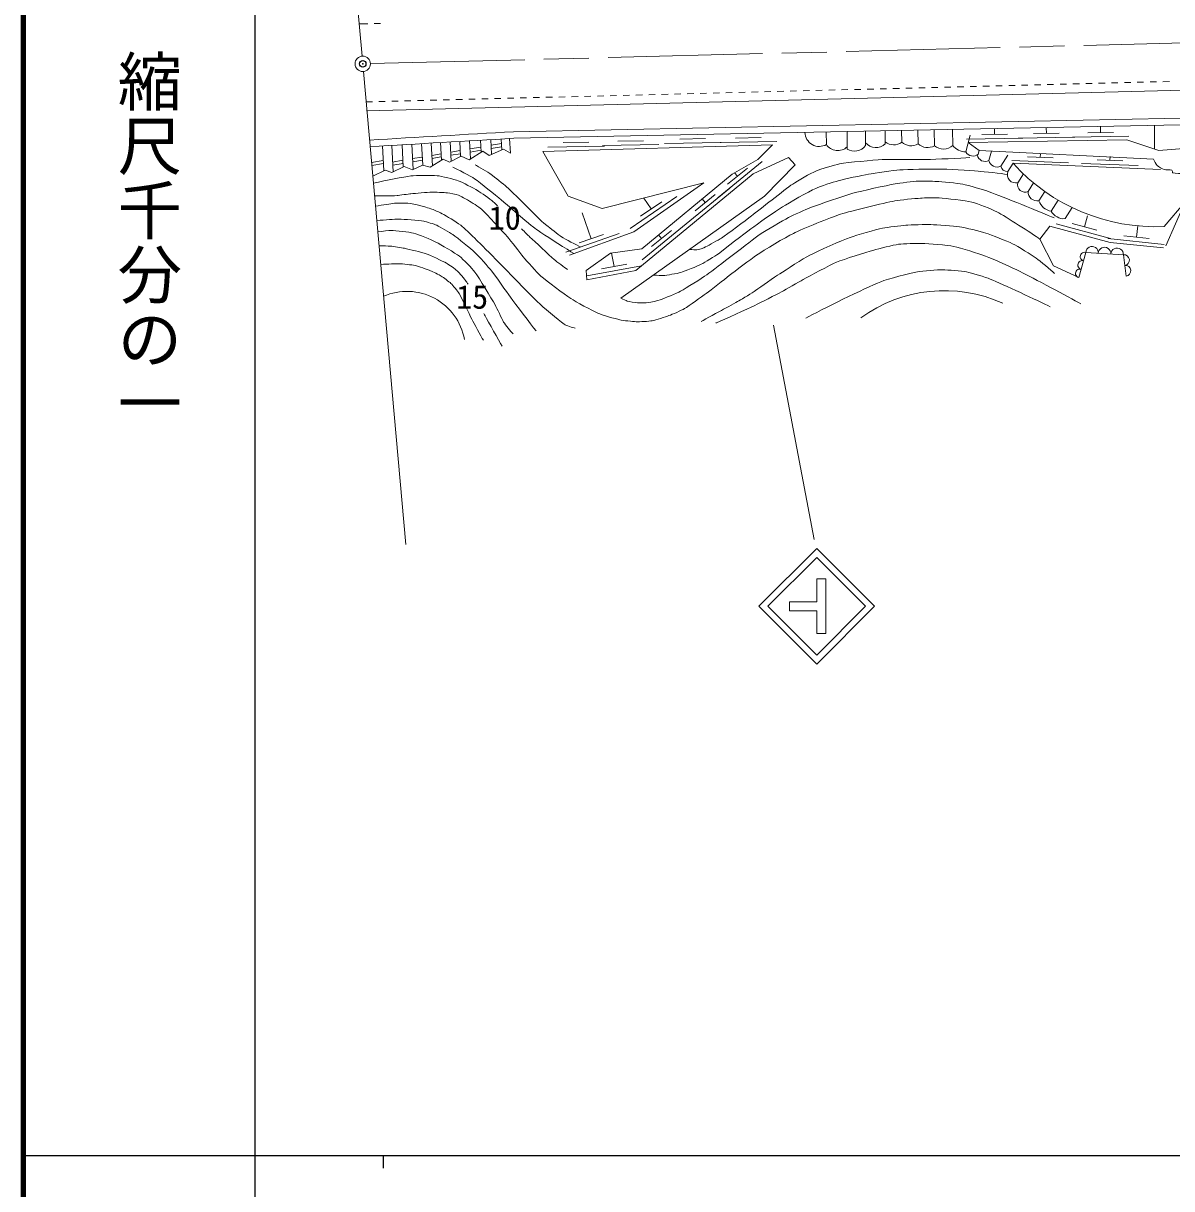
# Model space of a CAD drawing. Units: millimetres, scale not verified. Extents: x 40000 to 680000, y 20000 to 380000.
# Drawn here: x 40000 to 129314, y 202409 to 293018 of the extents above; entities that cross this region are included whole.
import ezdxf
from ezdxf.enums import TextEntityAlignment as Align

# ---------------------------------------------------------------- set-up
doc = ezdxf.new("R2010")
doc.units = ezdxf.units.MM
doc.header["$LTSCALE"] = 1000
doc.header["$PDMODE"] = 32
doc.header["$PDSIZE"] = 500
doc.linetypes.add('CHAIN', pattern=[18.5, 12, -1.5, 3.5, -1.5])
for name, color, linetype, lineweight in [('M-BGD', 7, 'Continuous', 13), ('M-BMK', 2, 'CHAIN', 13), ('M-TTL', 2, 'Continuous', 140), ('M-TTL-BAND', 7, 'Continuous', 25), ('M-WORK', 1, 'Continuous', 13)]:
    doc.layers.add(name, color=color, linetype=linetype, lineweight=lineweight)
doc.layers.add('M-OTRS', color=6, linetype='Continuous')
doc.styles.add('@ＭＳ ゴシック', font='')
doc.styles.add('ＭＳ ゴシック', font='')
doc.styles.get('@ＭＳ ゴシック').set_extended_font_data('@MS Gothic')
doc.styles.get('ＭＳ ゴシック').set_extended_font_data('MS Gothic')

msp = doc.modelspace()

# ---------------------------------------------------------------- linework, layer by layer
at = {"layer": 'M-BGD'}
msp.add_circle((66399, 289869), 600, dxfattribs=at)
at = {"layer": 'M-BMK'}
msp.add_line((66999, 289885), (165604, 292386), dxfattribs=at)
at = {"layer": 'M-OTRS'}
msp.add_point((66399, 289869), dxfattribs=at)
at = {"layer": 'M-TTL'}
msp.add_line((40000, 380000), (40000, 20000), dxfattribs=at)
at = {"layer": 'M-TTL-BAND'}
for p, q in [((58000, 370000), (58000, 20000)), ((40000, 205000), (579000, 205000)), ((68000, 205000), (68000, 204000))]:
    msp.add_line(p, q, dxfattribs=at)
at = {"layer": 'M-WORK'}
for p, q in [((63849, 318424), (66346, 290467)), ((66122, 292969), (66791, 292986)), ((67290, 292999), (67790, 293012)), ((66453, 289272), (69738, 252489)), ((66681, 286215), (148712, 288296)), ((114636, 288125), (115136, 288138)), ((115636, 288150), (116136, 288163)), ((116635, 288176), (117135, 288188)), ((117635, 288201), (118135, 288214)), ((118635, 288226), (119135, 288239)), ((119634, 288252), (120134, 288265)), ((120634, 288277), (121134, 288290)), ((121634, 288303), (122134, 288315)), ((122633, 288328), (123133, 288341)), ((123633, 288353), (124133, 288366)), ((124633, 288379), (125133, 288391)), ((125633, 288404), (126132, 288417)), ((126632, 288429), (127132, 288442)), ((127632, 288455), (128132, 288467)), ((128632, 288480), (129131, 288493)), ((79647, 287238), (80147, 287250)), ((80647, 287263), (81147, 287276)), ((81647, 287288), (82147, 287301)), ((82646, 287314), (83146, 287326)), ((83646, 287339), (84146, 287352)), ((84646, 287364), (85146, 287377)), ((85645, 287390), (86145, 287402)), ((86645, 287415), (87145, 287428)), ((87645, 287440), (88145, 287453)), ((88644, 287466), (89144, 287478)), ((89644, 287491), (90144, 287504)), ((90644, 287516), (91144, 287529)), ((91643, 287542), (92143, 287555)), ((92643, 287567), (93143, 287580)), ((93643, 287593), (94143, 287605)), ((94643, 287618), (95142, 287631)), ((95642, 287643), (96142, 287656)), ((96642, 287669), (97142, 287681)), ((97642, 287694), (98141, 287707)), ((98641, 287719), (99141, 287732)), ((99641, 287745), (100141, 287757)), ((100641, 287770), (101140, 287783)), ((101640, 287795), (102140, 287808)), ((102640, 287821), (103140, 287833)), ((103640, 287846), (104139, 287859)), ((104639, 287871), (105139, 287884)), ((105639, 287897), (106139, 287910)), ((106639, 287922), (107138, 287935)), ((107638, 287948), (108138, 287960)), ((108638, 287973), (109138, 287986)), ((109638, 287998), (110138, 288011)), ((110637, 288024), (111137, 288036)), ((111637, 288049), (112137, 288062)), ((112637, 288074), (113137, 288087)), ((113636, 288100), (114136, 288112)), ((66664, 286908), (67151, 286921)), ((67651, 286933), (68151, 286946)), ((68651, 286959), (69151, 286971)), ((69651, 286984), (70150, 286997)), ((70650, 287009), (71150, 287022)), ((71650, 287035), (72150, 287047)), ((72650, 287060), (73149, 287073)), ((73649, 287085), (74149, 287098)), ((74649, 287111), (75149, 287123)), ((75649, 287136), (76148, 287149)), ((76648, 287161), (77148, 287174)), ((77648, 287187), (78148, 287200)), ((78648, 287212), (79147, 287225)), ((158298, 286220), (78117, 284588)), ((145544, 285447), (78158, 284076)), ((102461, 283595), (102441, 284570)), ((104067, 284603), (104067, 283237)), ((105507, 284632), (105507, 283505)), ((107042, 283645), (107021, 284663)), ((108317, 283778), (108298, 284689)), ((109592, 283658), (109570, 284715)), ((110863, 283500), (110838, 284741)), ((112283, 283527), (112258, 284770)), ((115531, 284836), (115539, 284390)), ((119561, 284918), (119569, 284456)), ((124785, 284541), (122785, 284506)), ((123777, 285004), (123785, 284523)), ((127989, 285090), (127989, 283237)), ((70325, 281658), (70214, 283617)), ((71068, 281982), (70973, 283662)), ((71813, 281929), (71713, 283705)), ((72520, 282373), (72443, 283748)), ((73284, 282299), (73200, 283792)), ((74012, 282654), (73946, 283835)), ((74778, 282483), (74700, 283879)), ((75612, 283002), (75560, 283928)), ((76421, 282833), (76357, 283974)), ((77187, 283672), (76382, 283535)), ((77214, 283187), (77167, 284020)), ((83989, 283780), (81989, 283745)), ((88231, 283893), (86232, 283858)), ((94266, 283748), (89867, 283671)), ((93061, 284057), (91061, 284022)), ((98600, 283824), (94201, 283747)), ((97394, 284133), (95395, 284098)), ((113638, 284331), (113309, 283016)), ((117744, 284099), (113345, 284022)), ((116538, 284408), (114539, 284373)), ((121774, 284164), (117375, 284088)), ((120569, 284473), (118569, 284438)), ((125991, 284232), (121591, 284155)), ((68034, 281545), (67925, 283480)), ((68765, 281478), (68649, 283524)), ((69554, 281844), (69457, 283572)), ((72492, 282872), (71767, 282749)), ((73986, 283127), (73245, 283000)), ((73999, 282880), (73258, 282753)), ((75590, 283400), (74735, 283254)), ((75604, 283153), (74749, 283007)), ((77201, 283425), (76396, 283288)), ((85194, 283471), (80795, 283394)), ((89437, 283584), (85038, 283507)), ((114266, 282839), (114352, 283128)), ((115309, 283080), (115101, 282345)), ((116022, 281909), (116564, 282769)), ((119097, 282591), (119109, 282891)), ((67988, 282354), (67092, 282202)), ((68002, 282107), (67106, 281955)), ((69525, 282367), (68722, 282230)), ((69539, 282120), (68736, 281983)), ((71032, 282623), (70278, 282495)), ((71046, 282376), (70291, 282248)), ((72506, 282625), (71781, 282502)), ((97454, 282272), (94049, 279485)), ((116574, 281493), (116977, 282133)), ((121282, 282173), (116885, 282349)), ((116977, 282133), (128445, 281662)), ((120096, 282551), (118098, 282631)), ((126698, 281950), (122301, 282127)), ((125512, 282328), (123514, 282409)), ((124513, 282368), (124525, 282669)), ((96316, 281767), (94769, 280501)), ((95542, 281134), (95322, 281403)), ((117358, 280624), (117786, 281303)), ((94948, 280212), (91543, 277425)), ((118153, 279947), (118571, 280609)), ((90837, 279553), (87202, 277073)), ((89660, 279149), (88008, 278022)), ((88834, 278586), (88255, 279434)), ((93811, 279708), (92263, 278441)), ((93037, 279074), (92799, 279365)), ((118993, 279225), (119445, 279941)), ((119938, 278411), (120481, 279271)), ((84169, 276268), (83465, 278279)), ((121023, 277830), (121566, 278691)), ((91541, 277425), (88136, 274638)), ((124567, 276294), (120317, 277433)), ((123493, 276923), (121561, 277441)), ((122527, 277182), (122757, 278041)), ((126577, 276386), (126670, 277270)), ((86354, 276684), (82201, 275230)), ((85113, 276599), (83225, 275938)), ((90403, 276920), (88856, 275653)), ((89630, 276286), (89405, 276561)), ((127571, 276282), (125582, 276491)), ((128730, 275828), (124355, 276288)), ((85944, 274101), (85753, 275151)), ((88084, 274154), (83838, 273383)), ((86928, 274280), (84960, 273922)), ((101504, 252888), (98358, 269550))]:
    msp.add_line(p, q, dxfattribs=at)
for points in [[(113495, 283761), (125836, 283957), (128326, 283124), (140225, 284083), (142883, 285393)], [(67178, 281145), (68131, 281590), (68651, 281425), (69619, 281873), (70280, 281637), (71035, 281991), (71649, 281826), (72664, 282464), (73136, 282227), (74057, 282676), (74671, 282416), (75734, 283077), (76229, 282747), (77339, 283243), (77882, 282912), (77817, 284056)], [(113495, 283761), (114352, 283128), (127904, 282454)], [(82481, 274987), (87472, 276805), (92926, 280606), (85026, 278623), (82381, 279582), (80398, 283052), (98280, 283581), (97124, 282424), (95140, 281300), (88100, 275483), (85663, 275138), (83774, 273792), (83822, 273061), (87646, 273792), (96760, 281324), (99522, 282575), (100042, 282009), (97657, 279577), (86484, 271642)], [(128735, 277222), (130364, 279134), (128857, 275711)], [(122083, 273250), (120123, 274161), (119061, 276239), (119840, 277254), (124538, 275979), (128689, 275556)], [(125766, 273368), (125554, 275020), (122626, 275209), (122083, 273250)]]:
    msp.add_lwpolyline(points, dxfattribs=at)
for points in [[(97205, 247694), (101705, 252194), (106205, 247694), (101705, 243194)], [(97912, 247694), (101705, 251487), (105498, 247694), (101705, 243901)], [(99584, 247340), (101705, 247340), (101705, 245573), (102412, 245573), (102412, 249815), (101705, 249815), (101705, 248047), (99584, 248047)]]:
    msp.add_lwpolyline(points, close=True, dxfattribs=at)
for centre, radius, start, end in [((233022, -2467354), 2756298, 93.22175, 93.45471), ((101902, 284551), 1108, 180.78138, 300.33957), ((233064, -2467866), 2756298, 93.22175, 93.45461), ((106317, 284410), 1054, 219.74304, 313.45889), ((107686, 284622), 1054, 232.09155, 306.73356), ((109032, 284551), 1054, 227.24086, 302.07262), ((110331, 284410), 1054, 225.47572, 300.32363), ((103342, 284174), 1054, 213.28462, 313.45889), ((104637, 284175), 1098, 238.69358, 322.38219), ((111558, 284292), 1054, 228.69172, 313.45889), ((113338, 284358), 1343, 218.24729, 268.76997), ((113864, 283340), 643, 210.35022, 308.77833), ((114810, 282920), 644, 192.39292, 296.86931), ((115730, 282483), 644, 192.39292, 296.86931), ((116533, 282014), 522, 191.60899, 274.52868), ((128052, 292116), 14910, 222.03539, 272.62688), ((117194, 281264), 661, 159.73645, 284.37105), ((117902, 280457), 569, 162.90903, 296.18706), ((118855, 279914), 703, 177.36119, 281.38392), ((120123, 279580), 1184, 197.41724, 261.0066), ((120930, 278961), 1135, 209.01399, 274.68516), ((123114, 275178), 489, 356.30861, 176.30861), ((124090, 275115), 489, 356.30861, 176.30861), ((125066, 275052), 489, 356.30861, 176.30861), ((122354, 274229), 339, 74.5115, 254.5115), ((122536, 274883), 339, 74.5115, 254.5115), ((125607, 274607), 417, 277.32641, 97.32641), ((122173, 273576), 339, 74.5115, 254.5115), ((125713, 273781), 417, 277.32641, 97.32641), ((69842, 267651), 4526, 9.89288, 113.82747), ((111624, 261214), 11018, 65.5751, 126.04987)]:
    msp.add_arc(centre, radius, start, end, dxfattribs=at)
for points, knots in [([(73404, 281829), (73761, 281685), (74782, 281141), (75101, 280925), (75536, 280631), (76753, 279627), (77158, 279293), (77635, 278901), (79031, 277686), (79509, 277296), (79667, 277168), (80166, 276818), (80335, 276706), (80828, 276381), (82318, 275423), (82819, 275110)], [0, 0, 0, 0, 1, 1, 1, 2, 2, 2, 3, 3, 3, 4, 4, 4, 5, 5, 5, 5]), ([(75140, 282023), (75400, 281888), (76149, 281432), (76388, 281264), (76640, 281087), (77357, 280508), (77586, 280303), (77904, 280018), (78817, 279119), (79120, 278819), (79343, 278599), (79990, 277921), (80217, 277706), (80311, 277617), (80620, 277381), (80722, 277301), (80948, 277124), (81612, 276578), (81852, 276424), (82136, 276242), (83026, 275763), (83334, 275626)], [0, 0, 0, 0, 1, 1, 1, 2, 2, 2, 3, 3, 3, 4, 4, 4, 5, 5, 5, 6, 6, 6, 7, 7, 7, 7]), ([(113621, 282587), (112949, 282537), (110929, 282438), (110255, 282422), (109561, 282406), (107477, 282456), (106784, 282422), (106122, 282390), (104140, 282202), (103487, 282088), (103108, 282023), (102001, 281683), (101648, 281532), (101269, 281369), (100183, 280759), (99844, 280523), (99178, 280060), (97280, 278534), (96633, 278044), (96170, 277694), (94777, 276646), (94296, 276321), (94063, 276163), (93321, 275758), (93068, 275636), (92935, 275572), (92517, 275404), (92370, 275397), (92261, 275391), (92046, 275410), (91829, 275438)], [0, 0, 0, 0, 1, 1, 1, 2, 2, 2, 3, 3, 3, 4, 4, 4, 5, 5, 5, 6, 6, 6, 7, 7, 7, 8, 8, 8, 9, 9, 9, 10, 10, 10, 10]), ([(127904, 282454), (127930, 282346), (128097, 282050), (128176, 281971), (128266, 281882), (128598, 281680), (128719, 281641), (128836, 281603), (129217, 281637), (129332, 281594), (129374, 281578), (129360, 281394), (129403, 281381), (129571, 281333), (130102, 281351), (130273, 281321), (130339, 281309), (130509, 281191), (130575, 281176), (130629, 281164), (130797, 281177), (130852, 281188), (130910, 281201), (131074, 281275), (131129, 281297), (131175, 281315), (131309, 281385), (131358, 281393), (131460, 281410), (131775, 281393), (131876, 281417), (131957, 281437), (132185, 281556), (132249, 281610), (132306, 281658), (132397, 281883), (132466, 281911), (132564, 281951), (132892, 281892), (132996, 281911), (133076, 281926), (133306, 282027), (133369, 282080), (133412, 282116), (133495, 282238), (133538, 282322)], [0, 0, 0, 0, 1, 1, 1, 2, 2, 2, 3, 3, 3, 4, 4, 4, 5, 5, 5, 6, 6, 6, 7, 7, 7, 8, 8, 8, 9, 9, 9, 10, 10, 10, 11, 11, 11, 12, 12, 12, 13, 13, 13, 14, 14, 14, 15, 15, 15, 15]), ([(76882, 278832), (76750, 278957), (76635, 279062), (76545, 279142), (76319, 279342), (75575, 279861), (75317, 280016), (75031, 280187), (74143, 280656), (73829, 280771), (73510, 280889), (72515, 281138), (72177, 281172), (71773, 281214), (70549, 281204), (70146, 281149), (69585, 281073), (68231, 280810), (67228, 280593)], [0, 0, 0, 0, 1, 1, 1, 2, 2, 2, 3, 3, 3, 4, 4, 4, 5, 5, 5, 6, 6, 6, 6]), ([(116533, 281264), (116079, 281332), (114711, 281488), (114254, 281524), (113636, 281573), (111780, 281679), (111161, 281689), (110561, 281698), (108760, 281662), (108162, 281618), (107673, 281582), (106214, 281373), (105730, 281288), (105254, 281203), (103836, 280894), (103369, 280768), (103015, 280673), (101964, 280342), (101632, 280187), (101093, 279937), (99539, 279061), (99035, 278747), (98528, 278432), (97066, 277396), (96584, 277043), (96070, 276668), (94576, 275477), (94058, 275107), (93801, 274924), (92995, 274422), (92712, 274281), (92407, 274129), (91457, 273740), (91130, 273644), (90864, 273565), (90038, 273420), (89761, 273407), (89615, 273401), (89313, 273419), (89023, 273446)], [0, 0, 0, 0, 1, 1, 1, 2, 2, 2, 3, 3, 3, 4, 4, 4, 5, 5, 5, 6, 6, 6, 7, 7, 7, 8, 8, 8, 9, 9, 9, 10, 10, 10, 11, 11, 11, 12, 12, 12, 13, 13, 13, 13]), ([(120170, 277888), (119171, 278323), (116139, 279542), (115117, 279918), (114716, 280066), (113483, 280427), (113063, 280509), (112658, 280588), (111421, 280693), (111009, 280721), (110731, 280740), (109894, 280761), (109616, 280745), (109251, 280723), (108158, 280599), (107798, 280532), (107137, 280410), (105164, 279982), (104516, 279800), (103849, 279613), (101883, 278935), (101235, 278691), (100881, 278557), (99845, 278089), (99511, 277912), (99060, 277673), (97734, 276905), (97315, 276613), (96460, 276016), (94000, 274078), (93151, 273473), (92760, 273195), (91542, 272426), (91120, 272198), (90815, 272034), (89854, 271637), (89528, 271520), (89352, 271457), (88803, 271326), (88617, 271301), (88447, 271278), (87929, 271272), (87757, 271284), (87597, 271295), (87117, 271367), (86965, 271419), (86867, 271453), (86667, 271547), (86484, 271642)], [0, 0, 0, 0, 1, 1, 1, 2, 2, 2, 3, 3, 3, 4, 4, 4, 5, 5, 5, 6, 6, 6, 7, 7, 7, 8, 8, 8, 9, 9, 9, 10, 10, 10, 11, 11, 11, 12, 12, 12, 13, 13, 13, 14, 14, 14, 15, 15, 15, 16, 16, 16, 16]), ([(119061, 276239), (118422, 276707), (116412, 277982), (115717, 278361), (115352, 278559), (114185, 279018), (113781, 279116), (113281, 279237), (111744, 279407), (111231, 279447), (110939, 279469), (110059, 279443), (109767, 279423), (109369, 279396), (108175, 279289), (107784, 279211), (106931, 279039), (104387, 278437), (103558, 278172), (102804, 277931), (100601, 277035), (99890, 276688), (99293, 276397), (97589, 275354), (97033, 274988), (96591, 274697), (95331, 273727), (94909, 273407), (94547, 273132), (93480, 272283), (93114, 272014), (92781, 271768), (91770, 271044), (91414, 270833), (91187, 270698), (90457, 270383), (90210, 270290), (89956, 270194), (89179, 269938), (88912, 269889), (88665, 269843), (87911, 269810), (87660, 269818), (87404, 269826), (86639, 269910), (86389, 269966), (86039, 270045), (85001, 270346), (84672, 270489), (84234, 270679), (82971, 271361), (82571, 271622), (82085, 271939), (80693, 272987), (80257, 273369), (79953, 273636), (79150, 274550), (78888, 274857), (78628, 275160), (77911, 276120), (77648, 276420), (77259, 276862), (76060, 278162), (75629, 278564), (75450, 278731), (74824, 279121), (74614, 279248), (74464, 279339), (74000, 279590), (73835, 279650), (73671, 279709), (73158, 279819), (72985, 279839), (72741, 279866), (72003, 279892), (71757, 279886), (71435, 279878), (70472, 279799), (70152, 279768), (69934, 279747), (69284, 279644), (69066, 279626), (68887, 279611), (68348, 279601), (68169, 279602), (67984, 279604), (67669, 279608), (67315, 279614)], [0, 0, 0, 0, 1, 1, 1, 2, 2, 2, 3, 3, 3, 4, 4, 4, 5, 5, 5, 6, 6, 6, 7, 7, 7, 8, 8, 8, 9, 9, 9, 10, 10, 10, 11, 11, 11, 12, 12, 12, 13, 13, 13, 14, 14, 14, 15, 15, 15, 16, 16, 16, 17, 17, 17, 18, 18, 18, 19, 19, 19, 20, 20, 20, 21, 21, 21, 22, 22, 22, 23, 23, 23, 24, 24, 24, 25, 25, 25, 26, 26, 26, 27, 27, 27, 28, 28, 28, 29, 29, 29, 29]), ([(82917, 269318), (82736, 269333), (82215, 269521), (82067, 269625), (81622, 269937), (80384, 270999), (79989, 271372), (79387, 271940), (77668, 273735), (77085, 274323), (76742, 274670), (75709, 275705), (75361, 276047), (75119, 276286), (74400, 277015), (74134, 277227), (73883, 277427), (73067, 277942), (72788, 278101), (72593, 278212), (71982, 278492), (71773, 278573), (71589, 278644), (71020, 278810), (70828, 278856), (70646, 278900), (70094, 279006), (69908, 279022), (69701, 279039), (69075, 279045), (68869, 279022), (68576, 278988), (67967, 278897), (67388, 278803)], [0, 0, 0, 0, 1, 1, 1, 2, 2, 2, 3, 3, 3, 4, 4, 4, 5, 5, 5, 6, 6, 6, 7, 7, 7, 8, 8, 8, 9, 9, 9, 10, 10, 10, 11, 11, 11, 11]), ([(79876, 269101), (79474, 269621), (78284, 271193), (77892, 271721), (77594, 272124), (76740, 273360), (76429, 273752), (76187, 274055), (75413, 274927), (75130, 275192), (74807, 275495), (73767, 276327), (73407, 276585), (73171, 276754), (72419, 277196), (72155, 277317), (71962, 277405), (71349, 277590), (71140, 277624), (70756, 277685), (69593, 277797), (69204, 277789), (68858, 277782), (68178, 277738), (67488, 277685)], [0, 0, 0, 0, 1, 1, 1, 2, 2, 2, 3, 3, 3, 4, 4, 4, 5, 5, 5, 6, 6, 6, 7, 7, 7, 8, 8, 8, 8]), ([(120199, 273566), (119935, 273826), (119080, 274541), (118778, 274756), (118426, 275005), (117322, 275687), (116936, 275879), (116536, 276079), (115284, 276569), (114858, 276706), (114456, 276835), (113222, 277137), (112804, 277202), (112365, 277270), (111030, 277354), (110585, 277367), (110193, 277378), (109016, 277349), (108625, 277320), (108264, 277292), (107185, 277161), (106831, 277084), (106318, 276971), (104797, 276558), (104305, 276375), (103661, 276136), (101775, 275298), (101165, 274982), (100677, 274730), (99288, 273842), (98827, 273542), (98446, 273294), (97337, 272496), (96957, 272244), (96703, 272076), (95922, 271596), (95659, 271442), (95422, 271303), (94696, 270912), (94455, 270781), (94106, 270591), (93058, 270024), (92708, 269836)], [0, 0, 0, 0, 1, 1, 1, 2, 2, 2, 3, 3, 3, 4, 4, 4, 5, 5, 5, 6, 6, 6, 7, 7, 7, 8, 8, 8, 9, 9, 9, 10, 10, 10, 11, 11, 11, 12, 12, 12, 13, 13, 13, 14, 14, 14, 14]), ([(78090, 268887), (77921, 269047), (77480, 269588), (77358, 269785), (77199, 270039), (76846, 270870), (76697, 271130), (76397, 271650), (75470, 273197), (75115, 273680), (74913, 273955), (74195, 274693), (73924, 274901), (73583, 275163), (72467, 275818), (72083, 276011), (71751, 276178), (70718, 276603), (70359, 276696), (70018, 276784), (68964, 276910), (68612, 276908), (68407, 276907), (67970, 276860), (67566, 276804)], [0, 0, 0, 0, 1, 1, 1, 2, 2, 2, 3, 3, 3, 4, 4, 4, 5, 5, 5, 6, 6, 6, 7, 7, 7, 8, 8, 8, 8]), ([(82329, 273877), (82111, 274018), (81487, 274486), (81290, 274656), (80901, 274992), (79775, 276050), (79401, 276403), (79249, 276548), (79017, 276772), (78749, 277033)], [0, 0, 0, 0, 1, 1, 1, 2, 2, 2, 3, 3, 3, 3]), ([(74586, 272725), (74536, 272812), (74491, 272889), (74453, 272949), (74339, 273135), (73905, 273628), (73745, 273776), (73596, 273914), (73097, 274268), (72919, 274366), (72613, 274534), (71665, 274982), (71337, 275098), (71006, 275215), (69980, 275450), (69637, 275523), (69422, 275569), (68770, 275676), (68551, 275688), (68360, 275699), (68031, 275710), (67663, 275718)], [0, 0, 0, 0, 1, 1, 1, 2, 2, 2, 3, 3, 3, 4, 4, 4, 5, 5, 5, 6, 6, 6, 7, 7, 7, 7]), ([(122250, 271210), (121317, 271736), (118481, 273243), (117523, 273722), (116999, 273984), (115394, 274705), (114846, 274912), (114361, 275095), (112875, 275571), (112367, 275672), (111878, 275770), (110385, 275884), (109888, 275904), (109524, 275918), (108430, 275887), (108070, 275838), (107677, 275783), (106520, 275494), (106138, 275384), (105555, 275216), (103813, 274678), (103253, 274445), (102711, 274218), (101163, 273367), (100645, 273089), (100306, 272907), (99309, 272326), (98969, 272145), (98558, 271925), (97313, 271283), (96891, 271082), (96302, 270802), (94517, 269994), (93917, 269737), (93896, 269728), (93877, 269719), (93858, 269711)], [0, 0, 0, 0, 1, 1, 1, 2, 2, 2, 3, 3, 3, 4, 4, 4, 5, 5, 5, 6, 6, 6, 7, 7, 7, 8, 8, 8, 9, 9, 9, 10, 10, 10, 11, 11, 11, 12, 12, 12, 12]), ([(75781, 268372), (75592, 268698), (75048, 269690), (74875, 270024), (74672, 270415), (74122, 271619), (73899, 271999), (73795, 272177), (73398, 272656), (73250, 272800), (73117, 272930), (72666, 273259), (72508, 273357), (72348, 273456), (71843, 273711), (71668, 273782), (71433, 273877), (70712, 274128), (70464, 274183), (70223, 274237), (69484, 274326), (69236, 274325), (68943, 274323), (68377, 274301), (67792, 274271)], [0, 0, 0, 0, 1, 1, 1, 2, 2, 2, 3, 3, 3, 4, 4, 4, 5, 5, 5, 6, 6, 6, 7, 7, 7, 8, 8, 8, 8]), ([(119869, 270978), (118954, 271442), (116156, 272732), (115208, 273126), (114851, 273275), (113737, 273614), (113357, 273688), (112993, 273760), (111878, 273853), (111506, 273853), (111115, 273853), (109941, 273762), (109556, 273688), (108972, 273575), (107231, 273150), (106681, 272923), (105482, 272428), (101979, 270726), (100849, 270090)], [0, 0, 0, 0, 1, 1, 1, 2, 2, 2, 3, 3, 3, 4, 4, 4, 5, 5, 5, 6, 6, 6, 6]), ([(77249, 267911), (76977, 268382), (76174, 269802), (75910, 270278), (75884, 270325), (75853, 270381), (75819, 270445)], [0, 0, 0, 0, 1, 1, 1, 2, 2, 2, 2])]:
    msp.add_open_spline(points, degree=3, knots=knots, dxfattribs=at)

# ---------------------------------------------------------------- texts
at = {"layer": 'M-TTL-BAND', "style": '@ＭＳ ゴシック'}
msp.add_text('縮尺千分の一', height=3666, rotation=270, dxfattribs=at).set_placement((49777, 261030), align=Align.MIDDLE_RIGHT)
at = {"layer": 'M-WORK', "style": 'ＭＳ ゴシック'}
for s, p in [('10', (76197, 276420)), ('15', (73662, 270278))]:
    msp.add_text(s, height=1833, rotation=359.998, dxfattribs=at).set_placement(p, align=Align.BOTTOM_LEFT)

doc.saveas('drawing.dxf')
